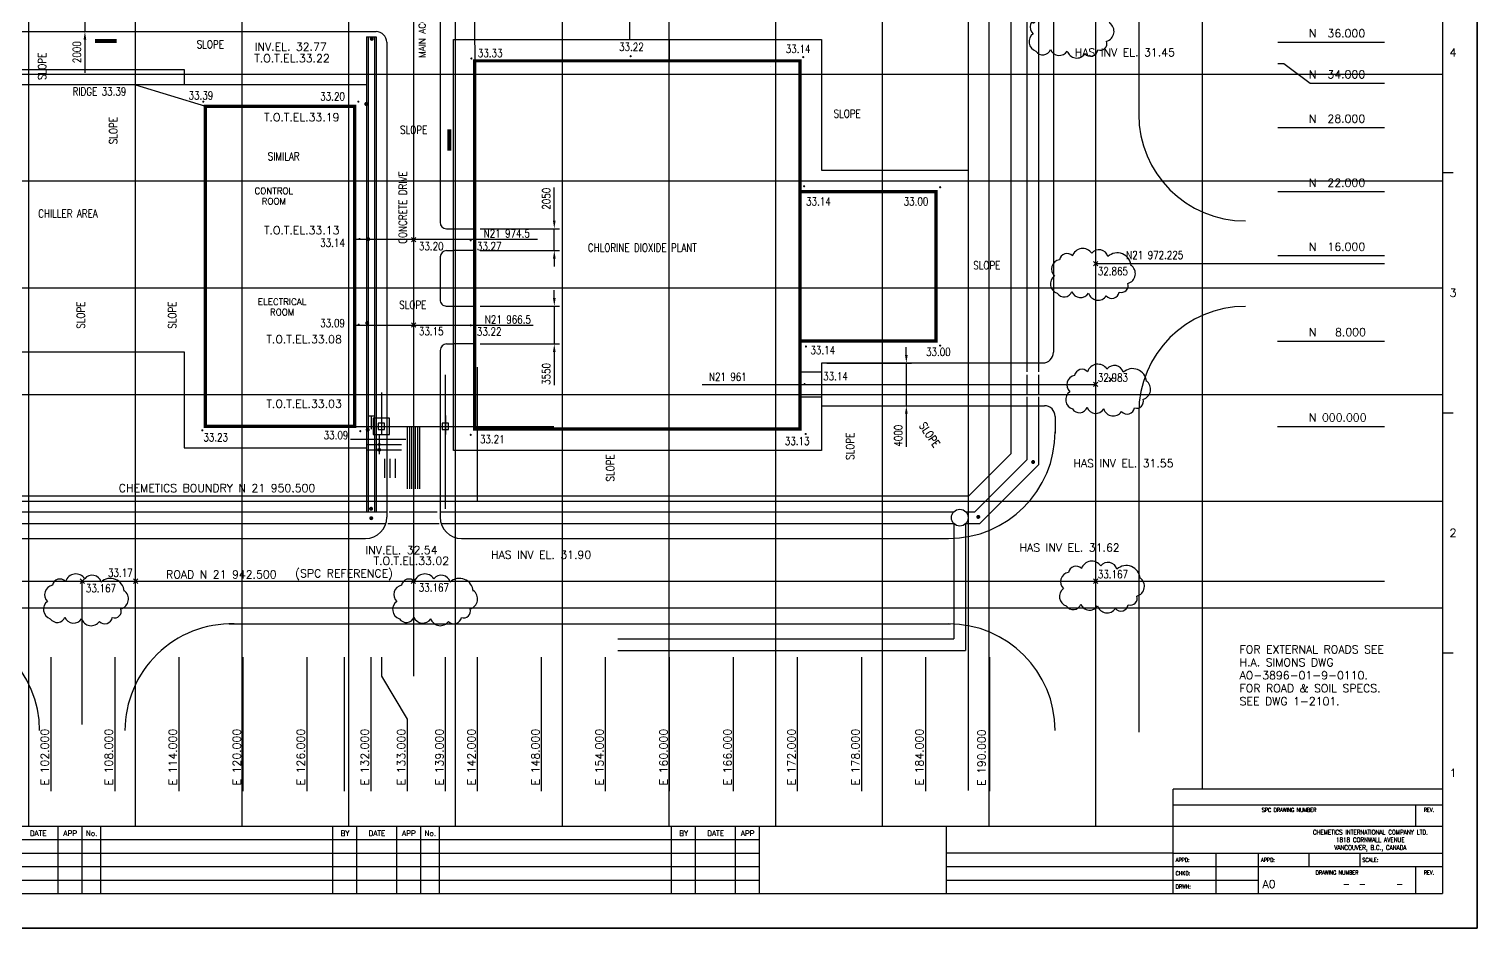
# Model space of a CAD drawing. Extents: x 0 to 297250, y 0 to 210250.
# Drawn here: x 161504 to 297250, y 0 to 84242 of the extents above; entities that cross this region are included whole.
import ezdxf
from ezdxf.enums import TextEntityAlignment as Align

# ---------------------------------------------------------------- set-up
doc = ezdxf.new("R2010")
doc.units = 0
doc.header["$LTSCALE"] = 6250
for name, pattern in [('CENTER', [0]), ('CENTER2', [0]), ('HIDDEN', [0]), ('HIDDEN2', [0]), ('PHAN', [0])]:
    doc.linetypes.add(name, pattern=pattern)
for name, color, linetype in [('BAYLINE', 7, 'CENTER2'), ('BORDER', 7, 'CONTINUOUS'), ('BUILDINGS', 1, 'CONTINUOUS'), ('CL', 7, 'CENTER2'), ('CUTLINE', 7, 'CONTINUOUS'), ('DIM', 6, 'CONTINUOUS'), ('GRID', 141, 'CONTINUOUS'), ('HATCH', 7, 'CONTINUOUS'), ('ROADS', 2, 'CONTINUOUS'), ('TEXT', 7, 'CONTINUOUS'), ('TEXTM', 1, 'CONTINUOUS'), ('TRENCH', 241, 'HIDDEN2')]:
    doc.layers.add(name, color=color, linetype=linetype)
doc.styles.get("Standard").update_dxf_attribs({"font": 'ROMANS.shx', "width": 0.8})

msp = doc.modelspace()

# ---------------------------------------------------------------- linework, layer by layer
at = {"layer": 'BAYLINE', "color": 0, "linetype": 'CENTER'}
for p, q in [((249538, 191902), (249538, 12884)), ((278566, 83001), (288573, 83001)), ((278566, 81001), (279147, 81001)), ((279147, 81001), (281610, 79155)), ((281610, 79155), (288573, 79155)), ((278566, 75001), (288573, 75001)), ((278566, 69001), (288573, 69001)), ((278566, 63001), (288573, 63001)), ((192040, 56501), (208762, 56501)), ((278552, 55001), (288573, 55001)), ((200540, 39290), (200540, 51840)), ((203540, 40015), (203540, 52565)), ((191647, 47001), (210694, 47001)), ((278552, 47001), (288573, 47001)), ((191647, 45801), (196821, 45801)), ((200540, 12826), (200540, 25376)), ((203540, 12826), (203540, 25376)), ((209540, 12826), (209540, 25376)), ((215540, 12826), (215540, 25376)), ((221540, 12826), (221540, 25376)), ((227540, 12826), (227540, 25376)), ((233540, 12826), (233540, 25376)), ((239538, 25376), (239538, 12826)), ((245538, 25376), (245538, 12826)), ((251538, 25376), (251538, 12826))]:
    msp.add_line(p, q, dxfattribs=at)
at = {"layer": 'BAYLINE', "color": 0, "linetype": 'PHAN'}
msp.add_line((253538, 173066), (253538, 44437), dxfattribs=at)
at = {"layer": 'BAYLINE', "color": 0}
msp.add_line((196953, 19581), (196953, 12830), dxfattribs=at)
at = {"layer": 'BORDER', "color": 0}
for p, q in [((294000, 207000), (294000, 3250)), ((295000, 70750), (294000, 70750)), ((295000, 48250), (294000, 48250)), ((295000, 25750), (294000, 25750)), ((268750, 3250), (268750, 13000)), ((294000, 13000), (268750, 13000)), ((294000, 11500), (268750, 11500)), ((291500, 9500), (291500, 11500)), ((294000, 9500), (6500, 9500)), ((230000, 8250), (22750, 8250)), ((164250, 3250), (164250, 9500)), ((166500, 3250), (166500, 9500)), ((168250, 3250), (168250, 9500)), ((190000, 3250), (190000, 9500)), ((192250, 3250), (192250, 9500)), ((196000, 3250), (196000, 9500)), ((198250, 3250), (198250, 9500)), ((200000, 3250), (200000, 9500)), ((221750, 3250), (221750, 9500)), ((224000, 3250), (224000, 9500)), ((227750, 3250), (227750, 9500)), ((230000, 3250), (230000, 9500)), ((247500, 9500), (247500, 3250)), ((268750, 3250), (268750, 9500)), ((22750, 7000), (230000, 7000)), ((268750, 7000), (247500, 7000)), ((268750, 7000), (294000, 7000)), ((272750, 7000), (272750, 3250)), ((276750, 5750), (276750, 7000)), ((281500, 5750), (281500, 7000)), ((286250, 7000), (286250, 5750)), ((22750, 5750), (230000, 5750)), ((247500, 5750), (276750, 5750)), ((276750, 5750), (294000, 5750)), ((276750, 3250), (276750, 5750)), ((291500, 3250), (291500, 5750)), ((22750, 4500), (230000, 4500)), ((247500, 4500), (276750, 4500)), ((6500, 3250), (294000, 3250))]:
    msp.add_line(p, q, dxfattribs=at)
at = {"layer": 'BUILDINGS', "color": 0, "linetype": 'CONTINUOUS'}
for p, q in [((201290, 44751), (201290, 83251)), ((235790, 83251), (235790, 71001)), ((203290, 47251), (203290, 81251)), ((209290, 81251), (203290, 81251)), ((209290, 81251), (209790, 81251)), ((215290, 81251), (209790, 81251)), ((215290, 81251), (215790, 81251)), ((221290, 81251), (215790, 81251)), ((221290, 81251), (221790, 81251)), ((221790, 81251), (227290, 81251)), ((227290, 81251), (227790, 81251)), ((227790, 81251), (233290, 81251)), ((231030, 80728), (231030, 80728)), ((233790, 81251), (233290, 81251)), ((233790, 81251), (233790, 80751)), ((233790, 80751), (233790, 75251)), ((193140, 79001), (176040, 79001)), ((178040, 77001), (178040, 47001)), ((192040, 77001), (178040, 77001)), ((192040, 77001), (192040, 47001)), ((233790, 75251), (233790, 74751)), ((233790, 74751), (233790, 69251)), ((233790, 69251), (233790, 68751)), ((233790, 68751), (233790, 47001)), ((201290, 65530), (203290, 65530)), ((203290, 63477), (201290, 63477)), ((201290, 58278), (203290, 58278)), ((176040, 54001), (176040, 45001)), ((235790, 52940), (235790, 44751)), ((233790, 49777), (235790, 49777)), ((192040, 47001), (178040, 47001)), ((203290, 46751), (203290, 47251)), ((203290, 46751), (203790, 46751)), ((209290, 46751), (203790, 46751)), ((209290, 46751), (209790, 46751)), ((215290, 46751), (209790, 46751)), ((215290, 46751), (215790, 46751)), ((221290, 46751), (215790, 46751)), ((221290, 46751), (221790, 46751)), ((233290, 46751), (221790, 46751)), ((233290, 46751), (233790, 46751)), ((233790, 47101), (233790, 46751)), ((176040, 45001), (193140, 45001)), ((235790, 44751), (201290, 44751))]:
    msp.add_line(p, q, dxfattribs=at)
at = {"layer": 'BUILDINGS', "color": 0}
for p, q in [((201290, 83251), (235790, 83251)), ((160547, 80436), (176040, 80436)), ((176040, 80436), (176040, 79001)), ((235790, 71001), (249538, 71001)), ((249538, 71001), (249538, 52940)), ((203290, 54725), (201290, 54725)), ((160547, 54001), (176040, 54001)), ((233790, 52102), (235790, 52102))]:
    msp.add_line(p, q, dxfattribs=at)
at = {"layer": 'BUILDINGS', "color": 0, "const_width": 300}
for points in [[(203290, 81251), (233790, 81251), (233790, 46751), (203290, 46751), (203290, 81251)], [(178040, 77001), (178040, 47001), (192040, 47001), (192040, 77001), (178040, 77001)], [(233790, 69001), (246538, 69001), (246538, 55001), (233790, 55001)]]:
    msp.add_lwpolyline(points, dxfattribs=at)
at = {"layer": 'CL', "color": 0}
for p, q in [((209186, 64503), (192040, 64503)), ((197349, 64286), (197757, 64695)), ((197349, 64695), (197757, 64286)), ((261299, 62047), (261708, 62456)), ((261299, 62456), (261708, 62047)), ((197349, 56719), (197757, 56310)), ((197349, 56310), (197757, 56719)), ((262727, 51610), (263136, 51201)), ((262727, 51201), (263136, 51610)), ((224611, 50940), (261504, 50940)), ((261299, 50735), (261708, 51144)), ((261299, 51144), (261708, 50735)), ((193290, 47978), (193890, 47978)), ((193590, 47978), (193590, 46742)), ((166299, 32705), (166708, 32297)), ((166299, 32297), (166708, 32705)), ((171299, 32297), (171708, 32705)), ((171299, 32705), (171708, 32297)), ((197336, 32297), (197744, 32705)), ((197336, 32705), (197744, 32297)), ((261299, 32706), (261708, 32297)), ((261299, 32297), (261708, 32706)), ((166504, 19075), (166504, 32501))]:
    msp.add_line(p, q, dxfattribs=at)
at = {"layer": 'CL', "color": 0, "linetype": 'CENTER'}
for p, q in [((261504, 62251), (288573, 62251)), ((30320, 32500), (288573, 32501))]:
    msp.add_line(p, q, dxfattribs=at)
at = {"layer": 'CL', "color": 0, "linetype": 'PHAN'}
msp.add_line((66966, 40500), (249602, 40501), dxfattribs=at)
at = {"layer": 'CL', "color": 0, "linetype": 'HIDDEN'}
msp.add_lwpolyline([(193780, 47761), (193780, 46241), (195300, 46241), (195300, 47761)], close=True, dxfattribs=at)
at = {"layer": 'CUTLINE', "color": 0}
for p, q in [((297250, 0), (297250, 210250)), ((297250, 0), (297250, 210250)), ((0, 0), (297250, 0)), ((0, 0), (297250, 0))]:
    msp.add_line(p, q, dxfattribs=at)
msp.add_lwpolyline([(0, 0), (0, 210250), (297250, 210250), (297250, 0)], close=True, dxfattribs=at)
msp.add_lwpolyline([(0, 0), (0, 210250), (297250, 210250), (297250, 0)], close=True, dxfattribs=at)
at = {"layer": 'DIM', "color": 0}
for p, q in [((203238, 88719), (203290, 81251)), ((166750, 86001), (166750, 84001)), ((166750, 83251), (166750, 82501)), ((166750, 82501), (166750, 80136)), ((210750, 67030), (210750, 69394)), ((210750, 66280), (210750, 67030)), ((203790, 65530), (211250, 65530)), ((210750, 63477), (210750, 65530)), ((203790, 63477), (211250, 63477)), ((210750, 62727), (210750, 61977)), ((210750, 59028), (210750, 59778)), ((203790, 58278), (211250, 58278)), ((210750, 58278), (210750, 54725)), ((203790, 54725), (211250, 54725)), ((243750, 53690), (243750, 54440)), ((210750, 53975), (210750, 53225)), ((210750, 53225), (210750, 50861)), ((236290, 52940), (244250, 52940)), ((243750, 52940), (243750, 48940)), ((236290, 48940), (244250, 48940)), ((243750, 48190), (243750, 47440)), ((243750, 47440), (243750, 45075))]:
    msp.add_line(p, q, dxfattribs=at)
for points in [[(255737, 84866, 188, 188, 1), (255602, 84996, 188, 188, 1), (255737, 84866, 0, 0, 0), (258433, 82265, 0, 0, 0.2267872), (259290, 81979, 0, 0, -5.2736699)], [(193549, 83295, 188, 188, 1), (193731, 83338, 188, 188, 1), (193549, 83295, 0, 0, 0), (190503, 82582, 0, 0, -0.1154184), (190169, 82582, 0, 0, 0.1154184)], [(255661, 83925, 0, 250, 0), (255661, 83175, 0, 0, 0), (255661, 80438, 0, 0, 0)], [(193584, 76105, 0, 375, 0), (193584, 77230, 0, 0, 0), (193584, 80916, 0, 0, 0)], [(193047, 77149, 188, 188, 1), (193186, 77275, 188, 188, 1), (193047, 77149, 0, 0, 0), (191592, 75831, 0, 0, -0.5843757), (191164, 75974, 0, 0, 2.6943915)], [(193584, 65074, 0, 375, 0), (193584, 66199, 0, 0, 0), (193584, 69885, 0, 0, 0)], [(193231, 64600, 188, 188, 1), (193384, 64492, 188, 188, 1), (193231, 64600, 0, 0, 0), (192164, 65355, 0, 0, 0.2954155), (191021, 65403, 0, 0, 3.6640666)], [(255618, 59687, 0, 250, 0), (255618, 58937, 0, 0, 0), (255618, 56456, 0, 0, 0)], [(193169, 56605, 188, 188, 1), (193255, 56772, 188, 188, 1), (193169, 56605, 0, 0, 0), (192402, 55117, 0, 0, -0.6096336), (191164, 55117, 0, 0, -1.6403294)], [(193584, 51815, 0, 375, 0), (193584, 52940, 0, 0, 0), (193584, 56627, 0, 0, 0)], [(193212, 46769, 188, 188, 1), (193308, 46608, 188, 188, 1), (193212, 46769, 0, 0, 0), (191783, 49165, 0, 0, 0.5679516), (191116, 49165, 0, 0, 1.7607135)], [(193584, 41036, 0, 375, 0), (193584, 42161, 0, 0, 0), (193584, 45847, 0, 0, 0)], [(255733, 43658, 188, 188, 1), (255546, 43674, 188, 188, 1), (255733, 43658, 0, 0, 0), (258879, 43380, 0, 0, -2.2598723)], [(254895, 42982, 0, 250, 0), (254365, 42452, 0, 0, 0), (253023, 41110, 0, 0, 0)], [(193532, 39199, 188, 188, 1), (193614, 39368, 188, 188, 1), (193532, 39199, 0, 0, 0), (191905, 35881, 0, 0, 0.6585602), (192305, 35414, 0, 0, -0.1525455)], [(158455, 38417, 0, 250, 0), (159205, 38417, 0, 0, 0), (161551, 38417, 0, 0, -1)], [(193682, 38374, 188, 188, 1), (193504, 38432, 188, 188, 1), (193682, 38374, 0, 0, 0), (204073, 34975, 0, 0, -6.2728579)], [(209761, 38417, 0, 250, 0), (209011, 38417, 0, 0, 0), (206665, 38417, 0, 0, 1)], [(239335, 38453, 0, 250, 0), (238585, 38453, 0, 0, 0), (235776, 38453, 0, 0, 0)], [(250562, 38458, 188, 188, 1), (250427, 38588, 188, 188, 1), (250562, 38458, 0, 0, 0), (253258, 35857, 0, 0, 0.2267872), (254115, 35571, 0, 0, -5.2736699)], [(265520, 28095, 0, 250, 0), (266251, 27929, 0, 0, 0), (274241, 26108, 0, 0, 0.1124856)], [(239335, 26535, 0, 250, 0), (238585, 26535, 0, 0, 0), (235776, 26535, 0, 0, 0)]]:
    msp.add_lwpolyline(points, format="xyseb", dxfattribs=at)
at = {"layer": 'DIM', "color": 0, "const_width": 100}
for points in [[(202928, 81476, 1), (203028, 81476, 1)], [(217860, 81690, 1), (217960, 81690, 1)], [(234034, 81605, 1), (234134, 81605, 1)], [(177791, 77435, 1), (177891, 77435, 1)], [(192338, 77435, 1), (192438, 77435, 1)], [(234119, 69501, 1), (234219, 69501, 1)], [(246870, 69415, 1), (246970, 69415, 1)], [(192440, 64569, 1), (192540, 64569, 1)], [(202864, 64433, 1), (202964, 64433, 1)], [(192365, 56528, 1), (192465, 56528, 1)], [(202864, 56477, 1), (202964, 56477, 1)], [(234290, 54489, 1), (234390, 54489, 1)], [(246870, 54574, 1), (246970, 54574, 1)], [(234162, 50967, 1), (234262, 50967, 1)], [(177705, 46640, 1), (177805, 46640, 1)], [(192510, 46555, 1), (192610, 46555, 1)], [(202864, 46213, 1), (202964, 46213, 1)], [(234269, 46298, 1), (234369, 46298, 1)]]:
    msp.add_lwpolyline(points, format="xyb", close=True, dxfattribs=at)
at = {"layer": 'DIM', "color": 0}
for points in [[(166625, 83251), (166875, 83251), (166750, 84001)], [(210625, 66280), (210875, 66280), (210750, 65530)], [(210625, 62727), (210875, 62727), (210750, 63477)], [(210625, 59028), (210875, 59028), (210750, 58278)], [(210625, 53975), (210875, 53975), (210750, 54725)], [(243625, 53690), (243875, 53690), (243750, 52940)], [(243625, 48190), (243875, 48190), (243750, 48940)]]:
    msp.add_solid(points, dxfattribs=at)
at = {"layer": 'GRID', "color": 0}
for p, q in [((161504, 9500), (161504, 207000)), ((171504, 9500), (171504, 207000)), ((181504, 9500), (181504, 207000)), ((191504, 9500), (191504, 207000)), ((201504, 9500), (201504, 207000)), ((211504, 9500), (211504, 207000)), ((221504, 9500), (221504, 207000)), ((231504, 9500), (231504, 207000)), ((241504, 9500), (241504, 207000)), ((251504, 9500), (251504, 207000)), ((261504, 9500), (261504, 207000)), ((271504, 13000), (271504, 207000)), ((221504, 83251), (221504, 81251)), ((6500, 80000), (294000, 80000)), ((177780, 79001), (160547, 79001)), ((6500, 70000), (294000, 70000)), ((6500, 60000), (294000, 60000)), ((6500, 50000), (294000, 50000)), ((193152, 45801), (196432, 45801)), ((193152, 45301), (196432, 45301)), ((193152, 44801), (196432, 44801)), ((6500, 40000), (294000, 40000)), ((6500, 30000), (294000, 30000))]:
    msp.add_line(p, q, dxfattribs=at)
at = {"layer": 'HATCH', "color": 0}
msp.add_line((171504, 79001), (178040, 77001), dxfattribs=at)
at = {"layer": 'ROADS', "color": 0, "linetype": 'HIDDEN2'}
for p, q in [((265538, 163000), (265538, 76251)), ((257538, 110752), (257538, 53949)), ((256526, 52940), (253538, 52940)), ((253538, 48940), (256701, 48940)), ((257701, 47940), (257701, 46374)), ((265538, 48251), (265538, 18339)), ((195040, 40501), (195040, 38501)), ((200040, 40501), (200040, 38501)), ((121996, 36501), (193051, 36501)), ((202051, 36501), (247701, 36501)), ((180283, 28501), (247877, 28501))]:
    msp.add_line(p, q, dxfattribs=at)
at = {"layer": 'ROADS', "color": 0, "linetype": 'CENTER2'}
msp.add_line((197540, 146076), (197540, 24786), dxfattribs=at)
at = {"layer": 'ROADS', "color": 0, "linetype": 'CONTINUOUS'}
for p, q in [((200040, 97040), (200040, 66130)), ((124866, 84001), (194040, 84001)), ((193140, 83501), (194040, 83501)), ((195040, 83001), (195040, 40501)), ((200651, 65530), (201290, 65530)), ((200040, 62877), (200051, 58878)), ((200651, 63477), (201290, 63477)), ((200620, 58278), (201290, 58278)), ((200651, 54725), (201290, 54725)), ((200051, 54125), (200051, 47001)), ((253538, 52940), (235790, 52940)), ((235790, 48940), (253538, 48940)), ((200040, 47019), (200040, 40501))]:
    msp.add_line(p, q, dxfattribs=at)
at = {"layer": 'ROADS', "color": 0}
for p, q in [((217790, 86719), (217790, 83251)), ((193140, 83501), (193140, 39001)), ((193290, 83501), (193290, 39001)), ((193890, 83501), (193890, 39001)), ((194040, 83501), (194040, 39001)), ((195051, 40501), (200040, 40501))]:
    msp.add_line(p, q, dxfattribs=at)
at = {"layer": 'ROADS', "color": 0, "linetype": 'CONTINUOUS'}
for centre, radius, start, end in [((194040, 83001), 1000, 0, 90), ((200640, 66130), 600, 180, 270), ((200651, 62877), 600, 90, 180), ((200606, 58834), 556, 175.45523, 271.88087), ((200651, 54125), 600, 90, 180)]:
    msp.add_arc(centre, radius, start, end, dxfattribs=at)
at = {"layer": 'ROADS', "color": 0, "linetype": 'HIDDEN2'}
for centre, radius, start, end in [((275538, 76251), 10000, 180, 270), ((275538, 48251), 10000, 90, 180), ((256538, 53949), 1000, 270, 0), ((256701, 47940), 1000, 0, 90), ((247701, 46501), 10000, 270, 0), ((193051, 38501), 2000, 270, 0), ((202051, 38501), 2000, 180, 270), ((152434, 18460), 10067, 0.24591, 88.875), ((180506, 18503), 10000, 88.72068, 180), ((247701, 18502), 10000, 0, 90)]:
    msp.add_arc(centre, radius, start, end, dxfattribs=at)
at = {"layer": 'TEXT', "color": 0, "linetype": 'CENTER'}
for p, q in [((194540, 50194), (194540, 46255)), ((200540, 48029), (200540, 46255)), ((194340, 46170), (194340, 44396)), ((194840, 43952), (194840, 42178)), ((195340, 43952), (195340, 42178)), ((195840, 43952), (195840, 42178)), ((163540, 25376), (163540, 12826)), ((169540, 25376), (169540, 12826)), ((175540, 25376), (175540, 12826)), ((181540, 25376), (181540, 12826)), ((187540, 25376), (187540, 12826)), ((191040, 25376), (191040, 12826)), ((193540, 25376), (193540, 12826)), ((194540, 25376), (194540, 23602)), ((197540, 25376), (197540, 23602)), ((194540, 23602), (196953, 19581))]:
    msp.add_line(p, q, dxfattribs=at)
at = {"layer": 'TEXT', "color": 0}
for p, q in [((194376, 47001), (194857, 47001)), ((196965, 47001), (196965, 41139)), ((197165, 47001), (197165, 41139)), ((197365, 47001), (197365, 41139)), ((197715, 47001), (197715, 41139)), ((197915, 47001), (197915, 41139)), ((198115, 47001), (198115, 41139)), ((200376, 47001), (200857, 47001))]:
    msp.add_line(p, q, dxfattribs=at)
for points in [[(262822, 84751, 0.625), (260650, 85610, 0.625), (259134, 85913, 0.625), (257315, 85661, 0.625), (256102, 85307, 0.625), (255648, 83792, 0.625), (255900, 82176, 0.625), (257265, 82327, 0.625), (258831, 82176, 0.625), (260498, 81923, 0.625), (261711, 82277, 0.625), (262519, 83085, 0.625), (262822, 84802, 0.625)], [(264821, 62060, 0.625), (262649, 62919, 0.625), (261133, 63222, 0.625), (259314, 62970, 0.625), (258101, 62616, 0.625), (257646, 61101, 0.625), (257899, 59485, 0.625), (259263, 59636, 0.625), (260830, 59485, 0.625), (262497, 59232, 0.625), (263710, 59586, 0.625), (264518, 60394, 0.625), (264821, 62111, 0.625)], [(266249, 51214, 0.625), (264076, 52073, 0.625), (262560, 52376, 0.625), (260741, 52124, 0.625), (259529, 51770, 0.625), (259074, 50255, 0.625), (259327, 48639, 0.625), (260691, 48790, 0.625), (262257, 48639, 0.625), (263925, 48386, 0.625), (265137, 48740, 0.625), (265946, 49548, 0.625), (266249, 51265, 0.625)], [(265669, 32764, 0.625), (263496, 33622, 0.625), (261980, 33925, 0.625), (260162, 33673, 0.625), (258949, 33319, 0.625), (258494, 31804, 0.625), (258747, 30188, 0.625), (260111, 30339, 0.625), (261677, 30188, 0.625), (263345, 29935, 0.625), (264557, 30289, 0.625), (265366, 31097, 0.625), (265669, 32814, 0.625)], [(170430, 31562, 0.625), (168257, 32421, 0.625), (166741, 32724, 0.625), (164922, 32471, 0.625), (163710, 32118, 0.625), (163255, 30603, 0.625), (163507, 28986, 0.625), (164872, 29138, 0.625), (166438, 28986, 0.625), (168105, 28734, 0.625), (169318, 29087, 0.625), (170126, 29896, 0.625), (170430, 31613, 0.625)], [(203155, 31562, 0.625), (200983, 32421, 0.625), (199467, 32724, 0.625), (197648, 32471, 0.625), (196435, 32118, 0.625), (195981, 30603, 0.625), (196233, 28986, 0.625), (197597, 29138, 0.625), (199164, 28986, 0.625), (200831, 28734, 0.625), (202044, 29087, 0.625), (202852, 29896, 0.625), (203155, 31613, 0.625)]]:
    msp.add_lwpolyline(points, format="xyb", dxfattribs=at)
for points in [[(194240, 46701), (194840, 46701), (194840, 47301), (194240, 47301)], [(200240, 46701), (200840, 46701), (200840, 47301), (200240, 47301)]]:
    msp.add_lwpolyline(points, close=True, dxfattribs=at)
for centre, radius in [((194340, 44801), 125), ((194340, 45301), 100), ((194340, 45801), 50)]:
    msp.add_circle(centre, radius, dxfattribs=at)
at = {"layer": 'TEXTM', "color": 0}
for points in [[(169718, 83103, 375, 375, 0), (167696, 83103, 0, 0, 0), (167696, 92321, 0, 0, 0)], [(200920, 74841, 375, 375, 0), (200920, 72825, 0, 0, 0), (190986, 72825, 0, 0, 0)]]:
    msp.add_lwpolyline(points, format="xyseb", dxfattribs=at)
at = {"layer": 'TRENCH', "color": 0, "linetype": 'HIDDEN2'}
for p, q in [((255038, 113247), (255038, 52102)), ((256138, 112910), (256138, 52102)), ((255038, 49777), (255038, 43862)), ((256138, 49777), (256138, 43406)), ((119005, 39001), (195051, 39001)), ((200051, 39001), (248202, 39001)), ((249320, 39001), (250176, 39001)), ((119260, 37901), (194959, 37901)), ((200143, 37901), (248202, 37901)), ((249320, 37901), (250632, 37901)), ((216703, 27101), (248211, 27101)), ((216703, 26001), (249311, 26001))]:
    msp.add_line(p, q, dxfattribs=at)
at = {"layer": 'TRENCH', "color": 0, "linetype": 'HIDDEN'}
for p, q in [((255038, 51846), (255038, 50012)), ((256138, 51846), (256138, 50012)), ((195267, 39001), (199774, 39001)), ((195156, 37901), (199947, 37901))]:
    msp.add_line(p, q, dxfattribs=at)
at = {"layer": 'TRENCH', "color": 0, "linetype": 'PHAN'}
msp.add_line((249602, 40501), (253538, 44437), dxfattribs=at)
at = {"layer": 'TRENCH', "color": 0}
for p, q in [((250176, 39001), (255038, 43862)), ((250632, 37901), (256138, 43406)), ((248211, 37901), (248211, 27101)), ((249311, 37901), (249311, 26001))]:
    msp.add_line(p, q, dxfattribs=at)
msp.add_circle((248761, 38451), 784, dxfattribs=at)

# ---------------------------------------------------------------- texts
at = {"layer": 'BORDER', "color": 0}
for s, height, p in [('4', 750, (295000, 81652)), ('3', 750, (295000, 59152)), ('2', 750, (295000, 36652)), ('1', 750, (295000, 14152)), ('DATE', 500, (162375, 8625)), ('APP', 500, (165375, 8625)), ('No.', 500, (167375, 8625)), ('BY', 500, (191125, 8625)), ('DATE', 500, (194125, 8625)), ('APP', 500, (197125, 8625)), ('No.', 500, (199125, 8625)), ('BY', 500, (222875, 8625)), ('DATE', 500, (225875, 8625)), ('APP', 500, (228875, 8625)), ('A0', 750, (277750, 3750))]:
    msp.add_text(s, height=height, dxfattribs=at).set_placement(p, align=Align.CENTER)
for s, height, width, p in [('SPC DRAWING NUMBER', 375, 0.8, (279625, 10875)), ('REV.', 375, 0.8, (292750, 10875)), ('CHEMETICS INTERNATIONAL COMPANY LTD.', 437.5, 0.75, (287250, 8750)), ('1818 CORNWALL AVENUE', 437.5, 0.75, (287250, 8042)), ('VANCOUVER, B.C., CANADA', 437.5, 0.75, (287250, 7312)), ('DRAWING NUMBER', 375, 0.8, (284125, 5000)), ('REV.', 375, 0.8, (292750, 5000)), ('-', 750, 0.8, (285000, 3750)), ('-', 750, 0.8, (286500, 3750)), ('-', 750, 0.8, (290000, 3750))]:
    msp.add_text(s, height=height, dxfattribs=dict(at, width=width)).set_placement(p, align=Align.CENTER)
at = {"layer": 'BORDER', "color": 0, "width": 0.8}
for s, p in [('APPD:', (269000, 6188)), ('APPD:', (277000, 6188)), ('SCALE:', (286500, 6188)), ('CHKD:', (269000, 4938)), ('DRWN:', (269000, 3688))]:
    msp.add_text(s, height=375, dxfattribs=at).set_placement(p)
at = {"layer": 'DIM', "color": 0, "width": 0.8}
for s, p in [('2000', (166000, 82069)), ('2050', (210000, 68337)), ('3550', (210000, 51918)), ('4000', (243000, 46133))]:
    msp.add_text(s, height=750, rotation=90, dxfattribs=at).set_placement(p, align=Align.MIDDLE_CENTER)
at = {"layer": 'HATCH', "color": 0}
for s, p in [('CONTROL', (184462, 68770)), ('ROOM', (184462, 67799)), ('ELECTRICAL', (185239, 58379)), ('ROOM', (185239, 57408))]:
    msp.add_text(s, height=600, dxfattribs=at).set_placement(p, align=Align.CENTER)
at = {"layer": 'TEXT', "color": 0}
msp.add_text('MAIN ACCESS WAY', height=600, rotation=90, dxfattribs=at).set_placement((198665, 85172), align=Align.CENTER)
for s, p in [('N  36.000', (281492, 83461)), ('HAS INV EL. 31.45', (259540, 81675)), ('N  34.000', (281492, 79614)), ('N  28.000', (281492, 75461)), ('N  22.000', (281492, 69461)), ('N  16.000', (281492, 63461)), ('N   8.000', (281492, 55461)), ('N 000.000', (281492, 47461)), ('HAS INV EL. 31.55', (259415, 43171)), ('CHEMETICS BOUNDRY N 21 950.500', (169927, 40849)), ('INV.EL. 32.54', (193055, 35039)), ('HAS INV EL. 31.90', (204823, 34600)), ('HAS INV EL. 31.62', (254365, 35266)), ('ROAD N 21 942.500', (174365, 32758)), ('(SPC REFERENCE)', (186464, 32856)), ('FOR EXTERNAL ROADS SEE', (274991, 25733)), ('H.A. SIMONS DWG', (274991, 24519)), ('AO-3896-01-9-0110.', (274991, 23305)), ('FOR ROAD & SOIL SPECS.', (274991, 22090)), ('SEE DWG 1-2101.', (274991, 20876))]:
    msp.add_text(s, height=750, dxfattribs=at).set_placement(p)
at = {"layer": 'TEXT', "color": 0, "width": 0.8}
for s, p in [('SLOPE', (177231, 82427)), ('33.22', (216824, 82182)), ('33.33', (203581, 81610)), ('33.14', (232449, 81991)), ('RIDGE 33.39', (165592, 78010)), ('33.39', (176468, 77638)), ('33.20', (188810, 77545)), ('SLOPE', (236934, 75930)), ('SLOPE', (196296, 74416)), ('SIMILAR', (183891, 71930)), ('33.14', (234355, 67706)), ('33.00', (243501, 67706)), ('CHILLER AREA', (162373, 66566)), ('N21 974.5', (204134, 64711)), ('33.14', (188810, 63831)), ('33.20', (198059, 63512)), ('33.27', (203490, 63512)), ('SLOPE', (250023, 61721)), ('N21 972.225', (264363, 62684)), ('32.865', (261703, 61162)), ('SLOPE', (196212, 58014)), ('33.09', (188810, 56307)), ('N21 966.5', (204239, 56639)), ('33.15', (198059, 55536)), ('33.22', (203490, 55512)), ('33.14', (234758, 53782)), ('33.00', (245597, 53611)), ('N21 961', (225246, 51271)), ('33.14', (235956, 51330)), ('32.983', (261703, 51207)), ('33.23', (177852, 45599)), ('33.09', (189128, 45807)), ('33.21', (203780, 45428)), ('33.13', (232362, 45256)), ('33.17', (168908, 32910)), ('33.167', (261703, 32768)), ('33.167', (166841, 31466)), ('33.167', (198046, 31522))]:
    msp.add_text(s, height=750, dxfattribs=at).set_placement(p)
at = {"layer": 'TEXT', "color": 0}
for s, p in [('INV.EL. 32.77', (189419, 82207)), ('T.O.T.EL.33.22', (189700, 81117)), ('T.O.T.EL.33.19', (190610, 75596)), ('T.O.T.EL.33.13', (190610, 65008)), ('T.O.T.EL.33.08', (190834, 54798)), ('T.O.T.EL.33.03', (190834, 48747)), ('T.O.T.EL.33.02', (200886, 34033))]:
    msp.add_text(s, height=750, dxfattribs=at).set_placement(p, align=Align.RIGHT)
at = {"layer": 'TEXT', "color": 0, "width": 0.8}
for s, rotation, p in [('SLOPE', 90, (163107, 79466)), ('SLOPE', 90, (169785, 73439)), ('CONCRETE DRIVE', 90, (196911, 64114)), ('SLOPE', 90, (166734, 56155)), ('SLOPE', 90, (175313, 56155)), ('SLOPE', 90, (238852, 43863)), ('SLOPE', 304.10433, (244916, 47066)), ('SLOPE', 90, (216376, 41834))]:
    msp.add_text(s, height=750, rotation=rotation, dxfattribs=at).set_placement(p)
msp.add_text('CHLORINE DIOXIDE PLANT', height=750, dxfattribs=at).set_placement((219000, 63750), align=Align.MIDDLE)
at = {"layer": 'TEXT', "color": 0}
for s, p in [('E 102.000', (163360, 13363)), ('E 108.000', (169360, 13363)), ('E 114.000', (175360, 13363)), ('E 120.000', (181360, 13363)), ('E 126.000', (187360, 13363)), ('E 132.000', (193360, 13363)), ('E 133.000', (196773, 13363)), ('E 139.000', (200360, 13363)), ('E 142.000', (203360, 13363)), ('E 148.000', (209360, 13363)), ('E 154.000', (215360, 13363)), ('E 160.000', (221360, 13363)), ('E 166.000', (227360, 13363)), ('E 172.000', (233360, 13363)), ('E 178.000', (239357, 13363)), ('E 184.000', (245357, 13363)), ('E 190.000', (251180, 13306))]:
    msp.add_text(s, height=750, rotation=90, dxfattribs=at).set_placement(p)

doc.saveas('drawing.dxf')
